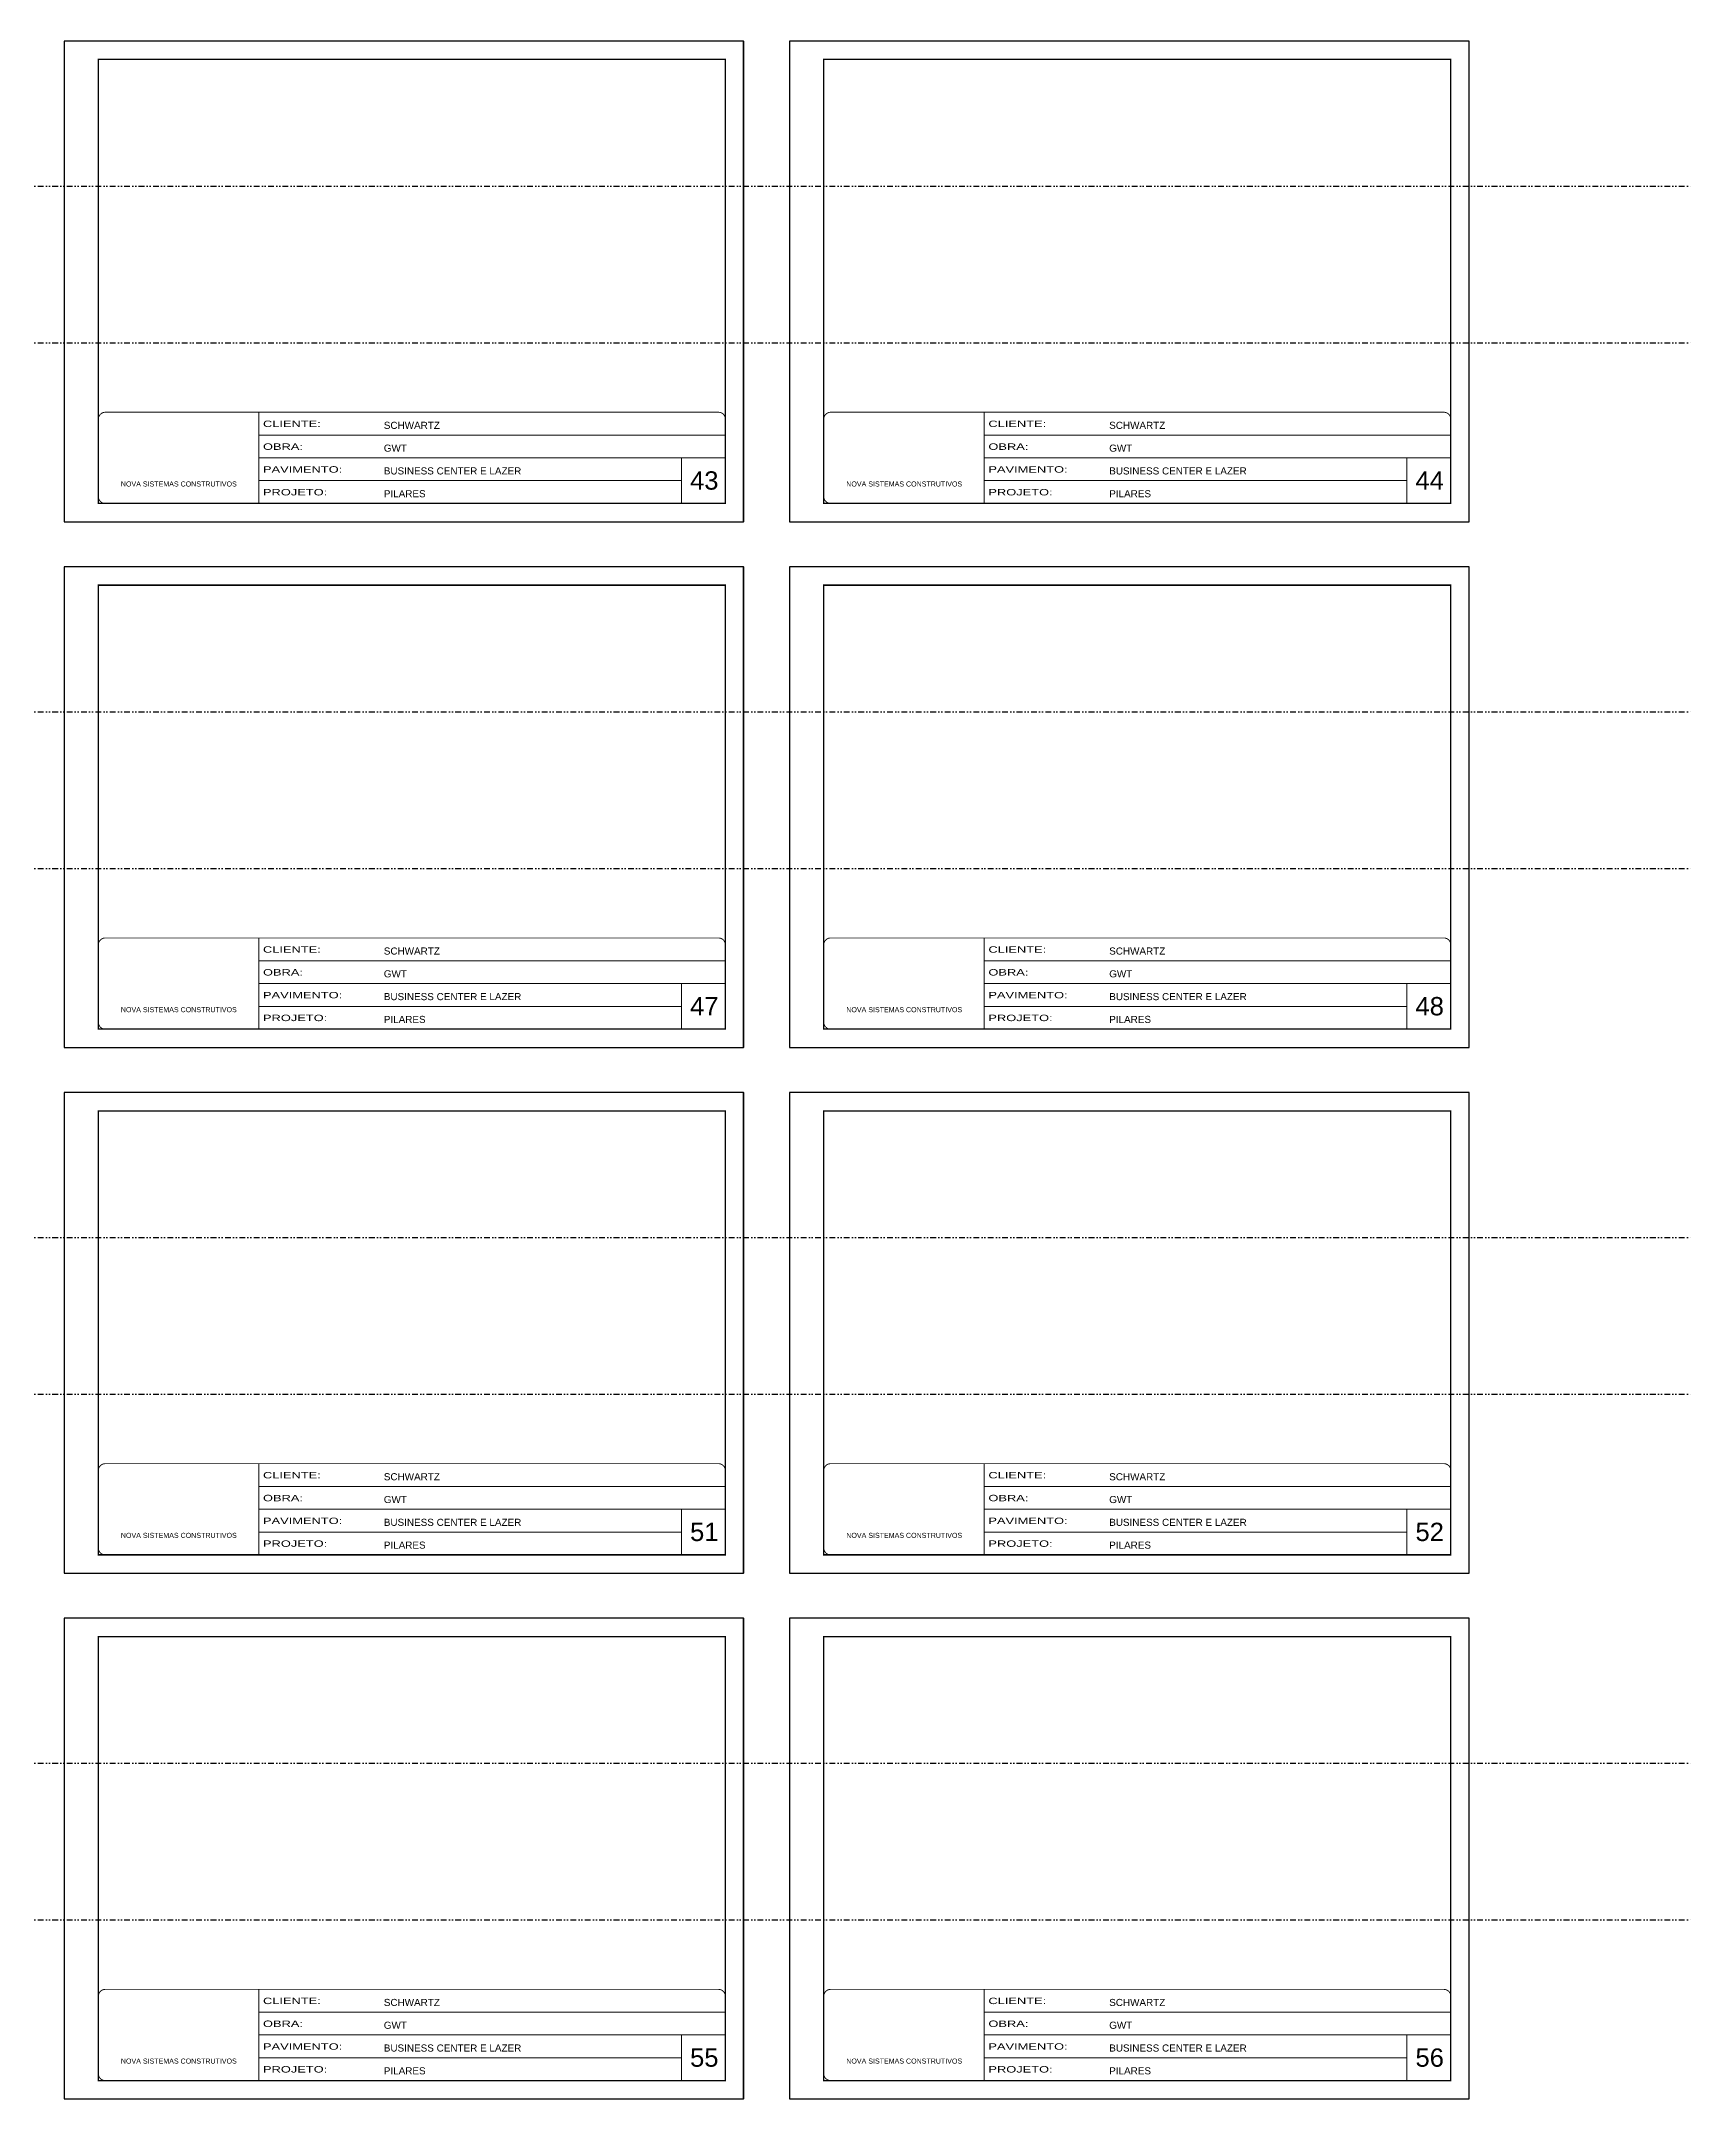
# Model space of a CAD drawing. Extents: x 13379 to 23315, y 867 to 16997.
# Drawn here: x 17506 to 21113, y 867 to 5363 of the extents above; entities that cross this region are included whole.
import ezdxf

# ---------------------------------------------------------------- set-up
doc = ezdxf.new("R2010")
doc.units = 0
for name, pattern in [('CONTINUO', [0]), ('DASHED', [0.75, 0.5, -0.25]), ('DIVIDE2', [0.625, 0.25, -0.125, 0, -0.125, 0, -0.125])]:
    doc.linetypes.add(name, pattern=pattern)
for name, color, linetype, lineweight in [('CARIMBO', 255, 'Continuous', 9), ('Folhas', 255, 'Continuous', 9), ('SARRAFO DE PRESSAO', 251, 'DASHED', 9)]:
    doc.layers.add(name, color=color, linetype=linetype, lineweight=lineweight)
doc.layers.add('Laje_Perimetro', color=7, linetype='Continuous', plot=False)
doc.layers.add('Nível', color=160, linetype='Continuous')
doc.styles.add('ARIAL', font='arial.ttf')
doc.styles.add('Tecnologia', font='')
doc.styles.get('Tecnologia').set_extended_font_data('Forgotten Futurist')

# ---------------------------------------------------------------- blocks, each defined once
blk = doc.blocks.new('9999999999')
at = {"color": 30, "linetype": 'CONTINUO'}
for p, q in [((98564.6, 34230.2), (98564.6, 34429.4)), ((98564.6, 34379.6), (99584, 34379.6)), ((98564.6, 34329.8), (99488, 34329.8)), ((99584, 34329.8), (99488, 34329.8)), ((99488, 34329.8), (99488, 34230.2)), ((98564.6, 34280), (99488, 34280))]:
    blk.add_line(p, q, dxfattribs=at)
at = {"color": 30, "linetype": 'CONTINUO', "const_width": 2}
blk.add_lwpolyline([(99584, 34230.2), (99584, 34414.4, 0.414214), (99569, 34429.4), (98229, 34429.4, 0.414214), (98214, 34414.4), (98214, 34245.2, 0.414214), (98229, 34230.2), (99584, 34230.2)], format="xyb", dxfattribs=at)
at = {"layer": 'Folhas'}
blk.add_lwpolyline([(98139, 34190.2), (99624, 34190.2), (99624, 35240.2), (98139, 35240.2)], close=True, dxfattribs=at)
at = {"layer": 'Folhas', "color": 30, "const_width": 3}
blk.add_lwpolyline([(98214, 34230.2), (99584, 34230.2), (99584, 35200.2), (98214, 35200.2)], close=True, dxfattribs=at)
at = {"color": 7, "linetype": 'Continuous', "ltscale": 5, "style": 'ARIAL'}
for s, height, p in [('SCHWARTZ', 15.48, (98837.7, 34393.1)), ('GWT', 15.48, (98837.7, 34343.3)), ('BUSINESS CENTER E LAZER', 15.483, (98837.7, 34293.5)), ('NOVA SISTEMAS CONSTRUTIVOS', 11.059, (98263.2, 34267.2)), ('PILARES', 15.48, (98837.7, 34243.7))]:
    blk.add_text(s, height=height, dxfattribs=at).set_placement(p)
at = {"layer": 'Folhas', "color": 7, "style": 'Tecnologia', "width": 1.5}
for s, p in [('CLIENTE:', (98573.7, 34397.2)), ('OBRA:', (98573.7, 34347.3)), ('PAVIMENTO:', (98573.7, 34297.5)), ('PROJETO:', (98573.7, 34247.7))]:
    blk.add_text(s, height=14, dxfattribs=at).set_placement(p)

msp = doc.modelspace()

# ---------------------------------------------------------------- linework, layer by layer
at = {"layer": 'Laje_Perimetro'}
for points in [[(19041, 5362.77), (17556, 5362.77), (17556, 4312.77), (19041, 4312.77)], [(20626, 5362.77), (19141, 5362.77), (19141, 4312.77), (20626, 4312.77)], [(19041, 4214.19), (17556, 4214.19), (17556, 3164.19), (19041, 3164.19)], [(20626, 4214.19), (19141, 4214.19), (19141, 3164.19), (20626, 3164.19)], [(19041, 3065.62), (17556, 3065.62), (17556, 2015.62), (19041, 2015.62)], [(20626, 3065.62), (19141, 3065.62), (19141, 2015.62), (20626, 2015.62)], [(19041, 1917.04), (17556, 1917.04), (17556, 867.04), (19041, 867.04)], [(20626, 1917.04), (19141, 1917.04), (19141, 867.04), (20626, 867.04)]]:
    msp.add_lwpolyline(points, close=True, dxfattribs=at)
at = {"layer": 'Nível', "color": 4, "linetype": 'DIVIDE2', "ltscale": 50}
for p, q in [((13378.94, 5045.85), (21112.79, 5045.85)), ((13378.94, 4703.85), (21112.79, 4703.85)), ((13378.94, 3897.28), (21112.79, 3897.28)), ((13378.94, 3555.28), (21112.79, 3555.28)), ((13378.94, 2748.7), (21112.79, 2748.7)), ((13378.94, 2406.7), (21112.79, 2406.7)), ((13378.94, 1600.13), (21112.79, 1600.13)), ((13378.94, 1258.13), (21112.79, 1258.13))]:
    msp.add_line(p, q, dxfattribs=at)

# ---------------------------------------------------------------- block references
at = {"layer": 'SARRAFO DE PRESSAO', "color": 6, "linetype": 'ByBlock'}
for p in [(-80582.98, -29877.44), (-78997.98, -29877.44), (-80582.98, -31026.01), (-78997.98, -31026.01), (-80582.98, -32174.59), (-78997.98, -32174.59), (-80582.98, -33323.16), (-78997.98, -33323.16)]:
    msp.add_blockref('9999999999', p, dxfattribs=at)

# ---------------------------------------------------------------- texts
at = {"layer": 'CARIMBO', "style": 'ARIAL'}
for s, p in [('43', (18923.86, 4382.91)), ('44', (20508.86, 4382.91)), ('47', (18923.86, 3234.34)), ('48', (20508.86, 3234.34)), ('51', (18923.86, 2085.76)), ('52', (20508.86, 2085.76)), ('55', (18923.86, 937.19)), ('56', (20508.86, 937.19))]:
    msp.add_text(s, height=40, dxfattribs=at).set_placement(p)

doc.saveas('drawing.dxf')
